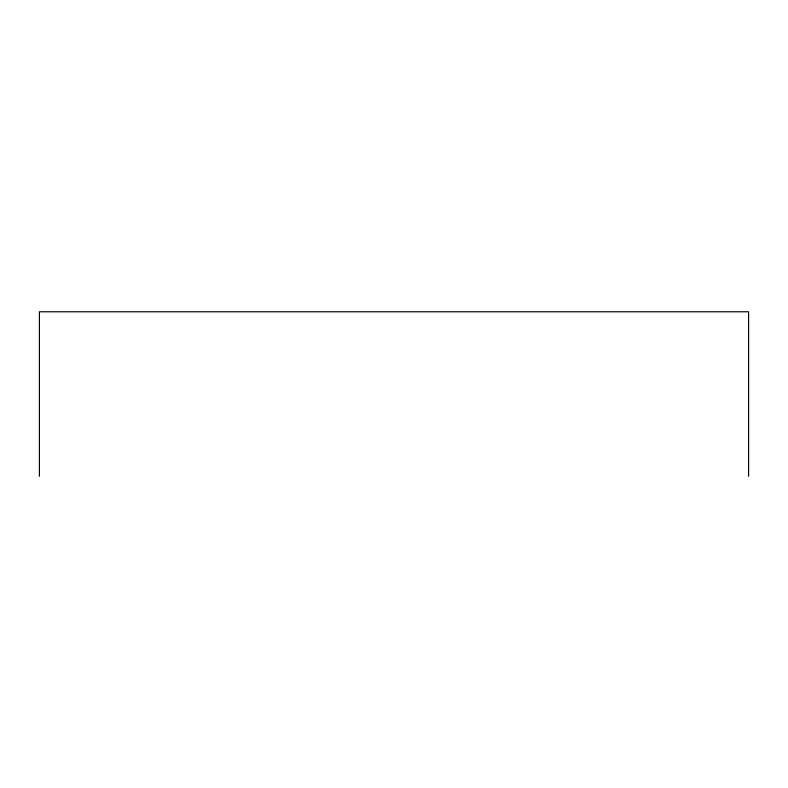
<?xml version="1.0" encoding="UTF-8"?>
<svg xmlns="http://www.w3.org/2000/svg" width="788" height="788" viewBox="0 0 788 788"><rect width="100%" height="100%" fill="white"/><g stroke="black" fill="none" stroke-linecap="round" stroke-linejoin="round"><path stroke-width="1.18" d="M748.6 476.228L748.6 311.772L39.4 311.772L39.4 476.228"/></g></svg>
